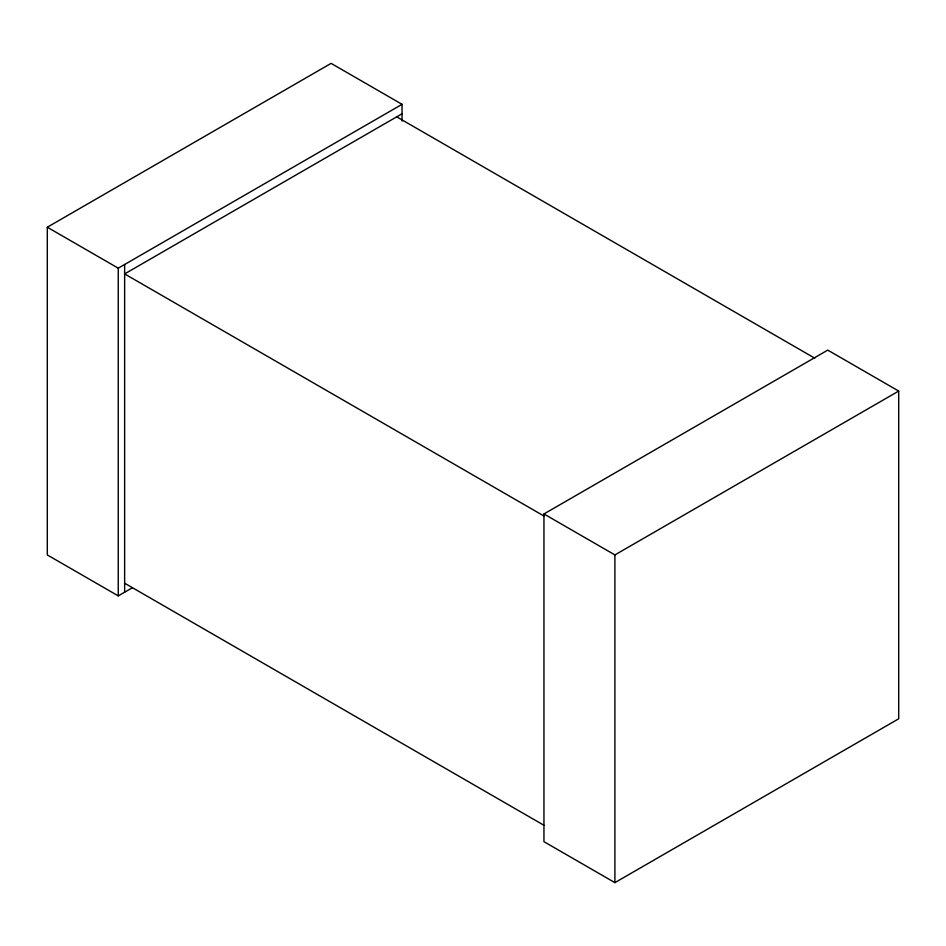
<?xml version="1.0" encoding="UTF-8"?>
<svg xmlns="http://www.w3.org/2000/svg" width="946" height="946" viewBox="0 0 946 946"><rect width="100%" height="100%" fill="white"/><g stroke="black" fill="none" stroke-linecap="round" stroke-linejoin="round"><path stroke-width="1.42" d="M132.298 587.773L118.25 595.885L47.3 554.924L47.3 227.217L331.1 63.37L402.05 104.332L402.05 121.123M47.3 227.217L118.25 268.179L402.05 104.332M402.05 113.757L124.636 273.914L543.938 516.008M543.95 513.962L827.75 350.115L898.7 391.076L898.7 718.783L614.9 882.63L543.95 841.668L543.95 513.962L614.9 554.924L898.7 391.076M396.729 116.831L814.754 358.179M124.636 583.197L543.938 825.279M614.9 554.924L614.9 882.63M124.636 264.502L124.636 592.208M118.25 268.179L118.25 595.885"/></g></svg>
